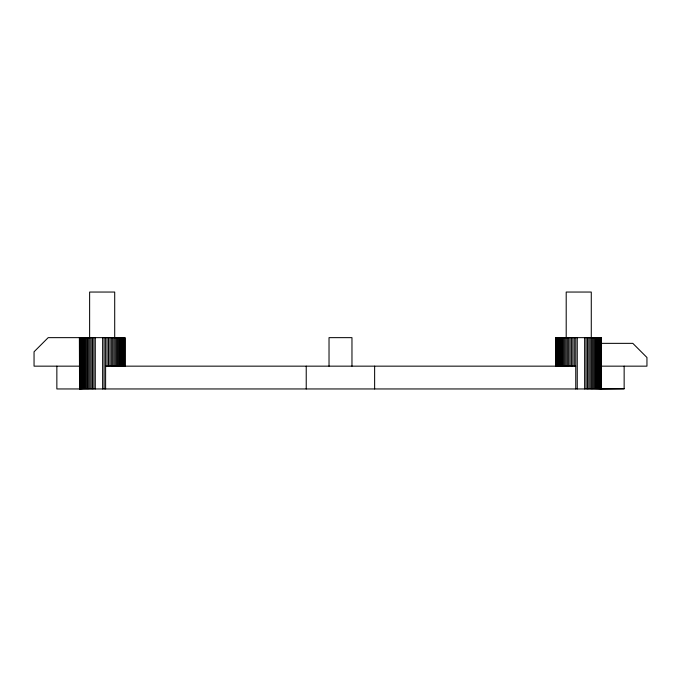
<?xml version="1.0" encoding="UTF-8"?>
<svg xmlns="http://www.w3.org/2000/svg" width="681" height="681" viewBox="0 0 681 681"><rect width="100%" height="100%" fill="white"/><g stroke="black" fill="none" stroke-linecap="round" stroke-linejoin="round"><path stroke-width="1.02" d="M56.855 366.157L56.855 388.953L601.493 388.953L601.493 337.648L555.934 337.648L555.934 366.157L555.985 337.648M601.349 337.648L601.349 388.953L624.145 388.757M601.349 388.953L624.145 388.825L624.145 366.157M79.558 388.953L79.388 337.648M601.349 343.352L632.811 343.352L646.95 357.491L646.95 366.157L600.812 366.157M80.171 366.157L34.05 366.157L34.05 351.788L48.189 337.648L124.972 337.648L124.946 366.157M105.606 366.157L575.76 366.157M601.102 337.648L601.102 366.157M600.761 337.648L600.761 388.953M600.327 337.648L600.327 388.953M599.808 337.648L599.808 388.953M599.186 337.648L599.186 388.953M598.488 337.648L598.488 388.953M597.697 337.648L597.697 388.953M596.828 337.648L596.828 388.953M595.884 337.648L595.884 388.953M594.862 337.648L594.862 388.953M593.772 337.648L593.772 388.953M592.623 337.648L592.623 388.953M591.406 337.648L591.406 388.953M591.278 337.648L591.278 292.047L566.2 292.047L566.2 337.648M590.138 337.648L590.138 388.953M588.827 337.648L588.827 388.953M587.465 337.648L587.465 388.953M586.069 337.648L586.069 388.953M584.638 337.648L584.638 388.953M577.25 337.648L577.25 388.953M575.76 337.648L575.76 388.953M574.287 337.648L574.287 366.157M572.84 337.648L572.84 366.157M571.41 337.648L571.41 366.157M570.014 337.648L570.014 366.157M568.652 337.648L568.652 366.157M567.333 337.648L567.333 366.157M566.073 337.648L566.073 366.157M564.855 337.648L564.855 366.157M563.706 337.648L563.706 366.157M562.617 337.648L562.617 366.157M561.595 337.648L561.595 366.157M560.65 337.648L560.65 366.157M559.782 337.648L559.782 366.157M558.99 337.648L558.99 366.157M558.284 337.648L558.284 366.157M557.671 337.648L557.671 366.157M557.143 337.648L557.143 366.157M556.709 337.648L556.709 366.157M556.377 337.648L556.377 366.157M556.13 337.648L556.13 366.157M374.635 366.157L374.635 388.953M351.966 366.157L351.966 337.648L329.025 337.648L329.025 366.157M306.229 366.157L306.229 388.953M124.827 337.648L124.827 366.157M124.614 337.648L124.614 366.157M124.308 337.648L124.308 366.157M123.908 337.648L123.908 366.157M123.406 337.648L123.406 366.157M122.818 337.648L122.818 366.157M122.146 337.648L122.146 366.157M121.38 337.648L121.38 366.157M120.537 337.648L120.537 366.157M119.618 337.648L119.618 366.157M118.613 337.648L118.613 366.157M117.549 337.648L117.549 366.157M116.417 337.648L116.417 366.157M115.217 337.648L115.217 366.157M114.706 337.648L114.706 292.047L89.628 292.047L89.628 337.648M113.965 337.648L113.965 366.157M112.671 337.648L112.671 366.157M111.318 337.648L111.318 366.157M109.939 337.648L109.939 366.157M108.517 337.648L108.517 366.157M107.07 337.648L107.07 366.157M105.606 337.648L105.606 388.953M104.125 337.648L104.125 388.953M102.635 337.648L102.635 388.953M95.28 337.648L95.28 388.953M93.876 337.648L93.876 388.953M92.505 337.648L92.505 388.953M91.169 337.648L91.169 388.953M89.892 337.648L89.892 388.953M88.658 337.648L88.658 388.953M87.483 337.648L87.483 388.953M86.376 337.648L86.376 388.953M85.338 337.648L85.338 388.953M84.367 337.648L84.367 388.953M83.474 337.648L83.474 388.953M82.656 337.648L82.656 388.953M81.924 337.648L81.924 388.953M81.286 337.648L81.286 388.953M80.733 337.648L80.733 388.953M80.264 337.648L80.264 388.953M79.72 337.648L79.507 388.953L79.507 337.648"/></g></svg>
